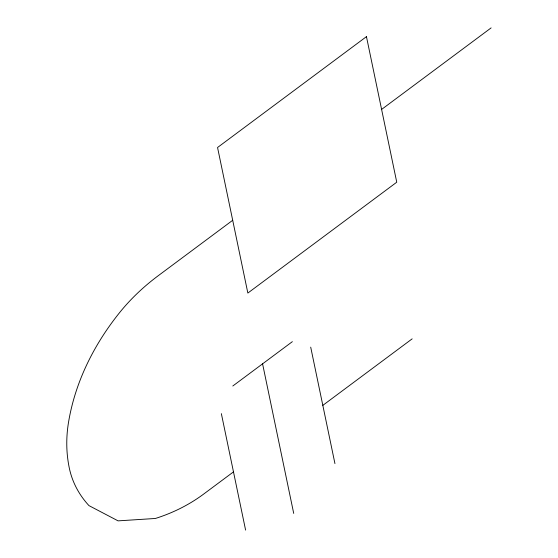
<?xml version="1.0" encoding="UTF-8"?>
<svg xmlns="http://www.w3.org/2000/svg" width="558" height="558" viewBox="0 0 558 558"><rect width="100%" height="100%" fill="white"/><g stroke="black" fill="none" stroke-linecap="round" stroke-linejoin="round"><path stroke-width="0.84" d="M232.7 220.284L158.249 275.708A204.2 155.968 -14.9 0 0 118.987 313.38A308.483 235.622 -14.9 0 0 68.481 422.58A204.2 155.968 -14.9 0 0 69.297 468.016A130.384 99.582 -14.9 0 0 88.959 505.611L118.08 520.865L155.361 518.473A130.384 99.582 -14.9 0 0 203.698 494.046L233.481 471.88M381.602 109.431L491.11 27.9M232.805 386.003L292.364 341.663M322.824 405.366L412.16 338.852M310.701 347.139L334.94 463.586M262.581 363.837L293.717 513.409M221.359 413.652L245.604 530.1M366.453 36.647L217.55 147.5L247.85 293.062L396.752 182.208L366.453 36.647"/></g></svg>
